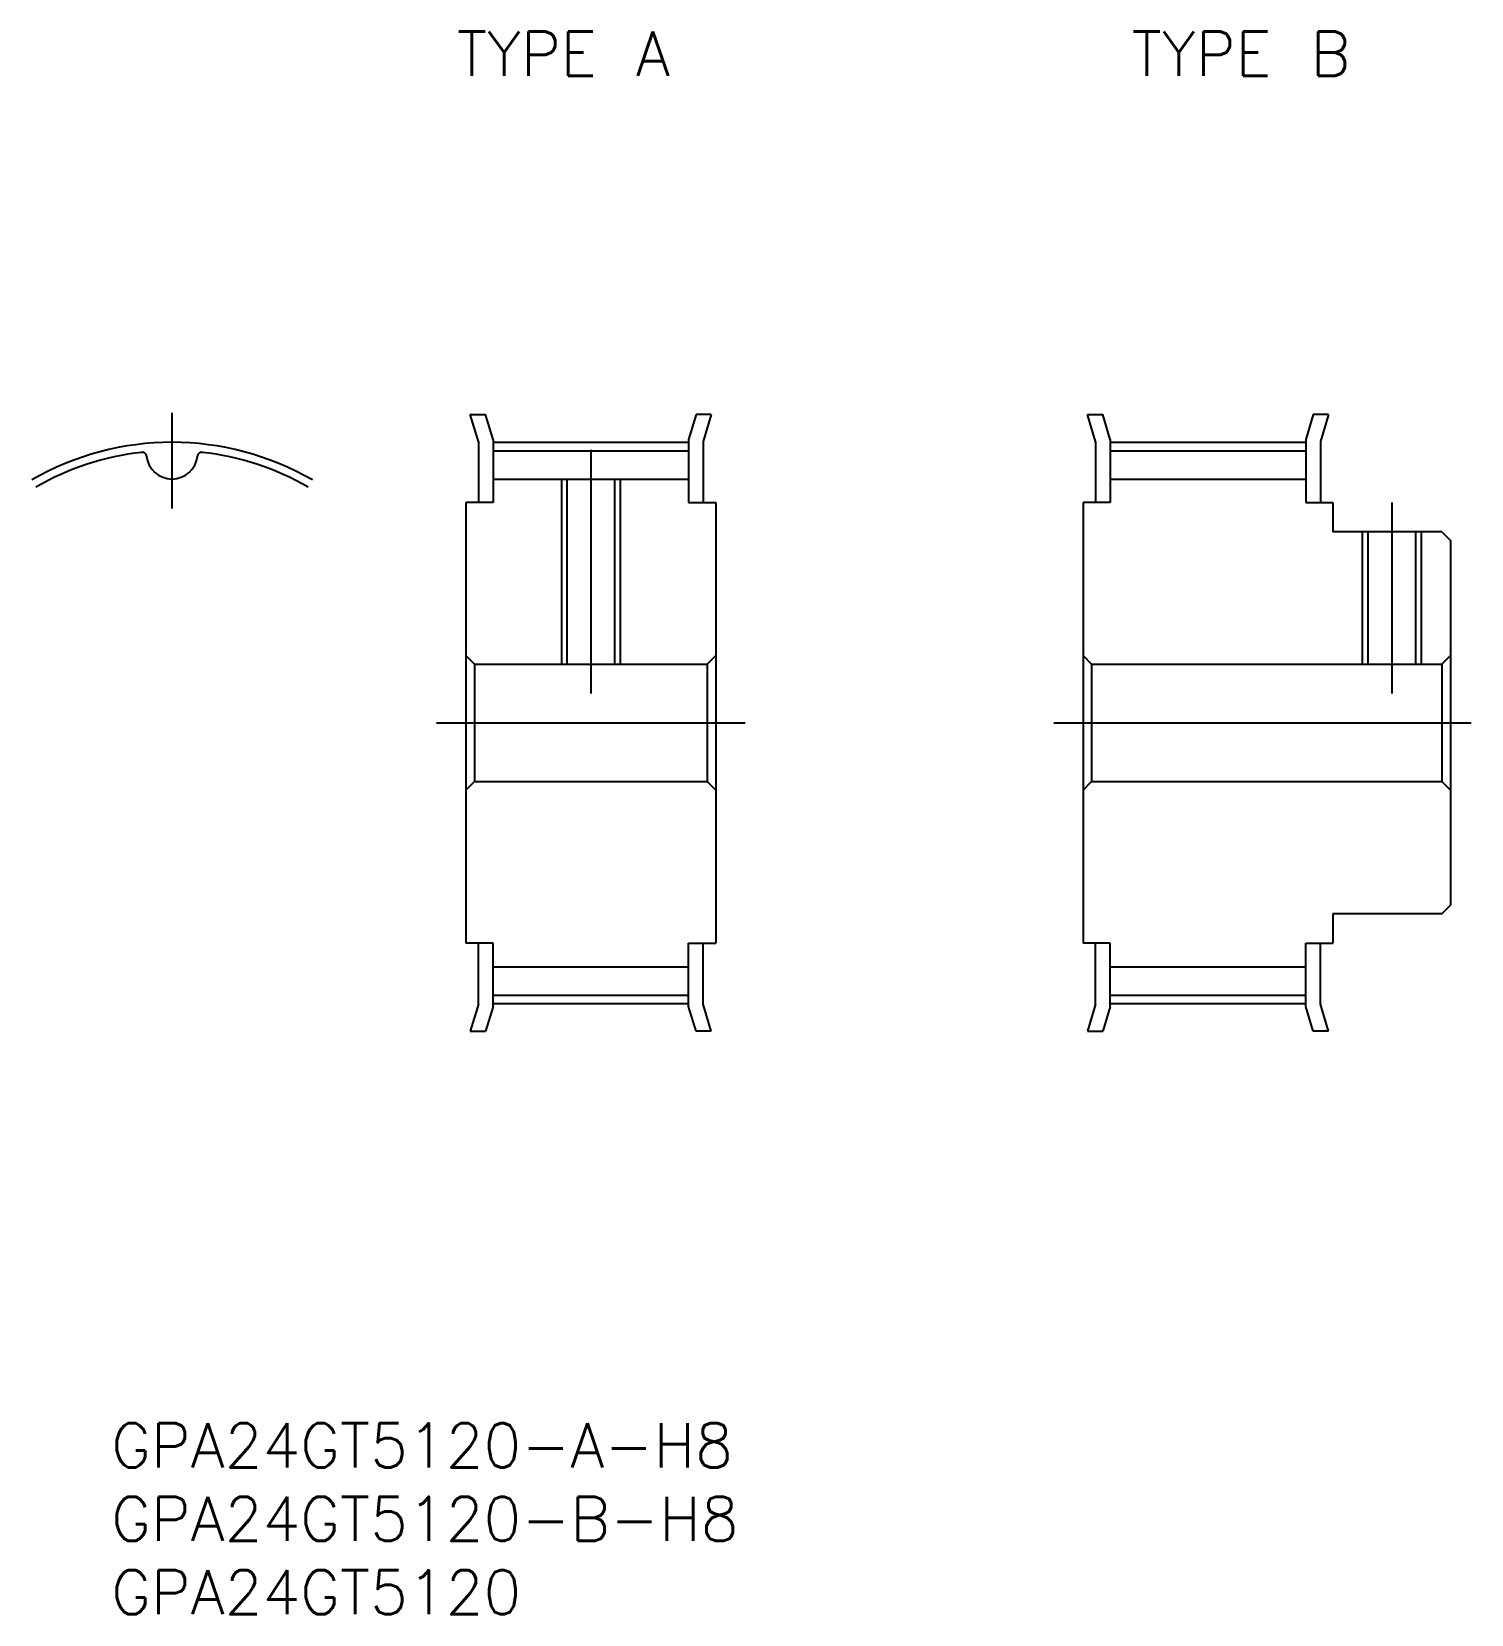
# Model space of a CAD drawing. Extents: x -10 to 88, y -61 to 47.
import ezdxf

# ---------------------------------------------------------------- set-up
doc = ezdxf.new("R2010")
doc.units = 0
doc.linetypes.add('CENTER', pattern=[50.8, 31.75, -6.35, 6.35, -6.35])
doc.layers.get('0').update_dxf_attribs({"linetype": 'CONTINUOUS'})
doc.layers.add('CENTER', color=1, linetype='CONTINUOUS')
doc.styles.get("Standard").update_dxf_attribs({"font": 'txt.shx', "height": 3, "bigfont": 'bigfont.shx'})

# ---------------------------------------------------------------- blocks, each defined once
blk = doc.blocks.new('*U2')
at = {"color": 7, "linetype": 'CONTINUOUS'}
blk.add_text('GPA24GT5120-B-H8', height=3, dxfattribs=at).set_placement((-4.13, -55.69))
blk = doc.blocks.new('*U3')
at = {"color": 7, "linetype": 'CONTINUOUS'}
blk.add_text('GPA24GT5120', height=3, dxfattribs=at).set_placement((-4.13, -60.69))
blk = doc.blocks.new('*U4')
at = {"color": 7, "linetype": 'CONTINUOUS'}
blk.add_text('TYPE A', height=3, dxfattribs=at).set_placement((19.38, 44.06))
blk = doc.blocks.new('*U5')
at = {"color": 7, "linetype": 'CONTINUOUS'}
blk.add_text('TYPE B', height=3, dxfattribs=at).set_placement((65.3, 44.06))
blk = doc.blocks.new('*U6')
at = {"color": 7, "linetype": 'CONTINUOUS'}
blk.add_text('GPA24GT5120-A-H8', height=3, dxfattribs=at).set_placement((-4.13, -50.69))

msp = doc.modelspace()

# ---------------------------------------------------------------- linework, layer by layer
at = {"color": 7, "linetype": 'CONTINUOUS'}
for p, q in [((20.3, 21), (21.34, 21)), ((20.85, 19.15), (20.3, 21)), ((21.85, 19.3), (21.34, 21)), ((35.66, 21), (35.15, 19.3)), ((36.7, 21), (35.66, 21)), ((36.7, 21), (36.15, 19.15)), ((62.3, 21), (63.34, 21)), ((62.85, 19.15), (62.3, 21)), ((63.85, 19.3), (63.34, 21)), ((77.66, 21), (77.15, 19.3)), ((78.7, 21), (77.66, 21)), ((78.7, 21), (78.15, 19.15)), ((20.85, 19.15), (20.85, 15)), ((21.85, 19.3), (21.85, 15)), ((21.85, 18.53), (35.15, 18.53)), ((35.15, 19.3), (35.15, 15)), ((36.15, 19.15), (36.15, 15)), ((62.85, 19.15), (62.85, 15)), ((63.85, 19.3), (63.85, 15)), ((63.85, 18.53), (77.15, 18.53)), ((77.15, 19.3), (77.15, 15)), ((78.15, 19.15), (78.15, 15)), ((21.85, 16.6), (35.15, 16.6)), ((26.88, 16.6), (26.88, 4)), ((30.12, 16.6), (30.12, 4)), ((63.85, 16.6), (77.15, 16.6)), ((20, 15), (20, -15)), ((21.85, 15), (20, 15)), ((35.15, 15), (37, 15)), ((37, 15), (37, -15)), ((62, 15), (62, -15)), ((63.85, 15), (62, 15)), ((77.15, 15), (79, 15)), ((79, 15), (79, 13)), ((86.42, 13), (79, 13)), ((81.38, 13), (81.38, 4)), ((84.62, 13), (84.62, 4)), ((86.42, 13), (87, 12.42)), ((87, 12.42), (87, -12.42)), ((20, 4.58), (20.58, 4)), ((37, 4.58), (36.42, 4)), ((62, 4.58), (62.58, 4)), ((87, 4.58), (86.42, 4)), ((20.58, 4), (36.42, 4)), ((20.58, 4), (20.58, -4)), ((36.42, 4), (36.42, -4)), ((62.58, 4), (86.42, 4)), ((62.58, 4), (62.58, -4)), ((86.42, 4), (86.42, -4)), ((20, -4.58), (20.58, -4)), ((20.58, -4), (36.42, -4)), ((37, -4.58), (36.42, -4)), ((62, -4.58), (62.58, -4)), ((62.58, -4), (86.42, -4)), ((87, -4.58), (86.42, -4)), ((86.42, -13), (87, -12.42)), ((86.42, -13), (79, -13)), ((79, -13), (79, -15)), ((21.85, -15), (20, -15)), ((20.85, -19.15), (20.85, -15)), ((21.85, -19.3), (21.85, -15)), ((35.15, -19.3), (35.15, -15)), ((35.15, -15), (37, -15)), ((36.15, -19.15), (36.15, -15)), ((63.85, -15), (62, -15)), ((62.85, -19.15), (62.85, -15)), ((63.85, -19.3), (63.85, -15)), ((77.15, -19.3), (77.15, -15)), ((77.15, -15), (79, -15)), ((78.15, -19.15), (78.15, -15)), ((21.85, -16.6), (35.15, -16.6)), ((63.85, -16.6), (77.15, -16.6)), ((20.85, -19.15), (20.3, -21)), ((21.85, -19.3), (21.34, -21)), ((21.85, -18.53), (35.15, -18.53)), ((35.66, -21), (35.15, -19.3)), ((36.7, -21), (36.15, -19.15)), ((62.85, -19.15), (62.3, -21)), ((63.85, -19.3), (63.34, -21)), ((63.85, -18.53), (77.15, -18.53)), ((77.66, -21), (77.15, -19.3)), ((78.7, -21), (78.15, -19.15)), ((20.3, -21), (21.34, -21)), ((36.7, -21), (35.66, -21)), ((62.3, -21), (63.34, -21)), ((78.7, -21), (77.66, -21))]:
    msp.add_line(p, q, dxfattribs=at)
at = {"color": 3, "linetype": 'CONTINUOUS'}
for p, q in [((26.5, 16.6), (26.5, 4)), ((30.5, 16.6), (30.5, 4)), ((81, 13), (81, 4)), ((85, 13), (85, 4))]:
    msp.add_line(p, q, dxfattribs=at)
at = {"color": 7, "linetype": 'CONTINUOUS'}
for centre, radius, start, end in [((0, 0), 18.53, 96.3448, 120), ((-2.02, 18.13), 0.29, 5.8976, 96.3447), ((2.02, 18.13), 0.29, 83.6552, 174.1024), ((0, 0), 18.53, 60, 83.6552), ((0, 18.34), 1.74, 185.8976, 354.1024)]:
    msp.add_arc(centre, radius, start, end, dxfattribs=at)
at = {"layer": 'CENTER', "color": 1, "linetype": 'CENTER'}
for p, q in [((0, 14.6), (0, 21.1)), ((21.85, 19.1), (35.15, 19.1)), ((28.5, 18.6), (28.5, 2)), ((63.85, 19.1), (77.15, 19.1)), ((83, 15), (83, 2)), ((18, 0), (39, 0)), ((60, 0), (88.42, 0)), ((21.85, -19.1), (35.15, -19.1)), ((63.85, -19.1), (77.15, -19.1))]:
    msp.add_line(p, q, dxfattribs=at)
msp.add_arc((0, 0), 19.1, 60, 120, dxfattribs=at)

# ---------------------------------------------------------------- block references
at = {"color": 7, "linetype": 'CONTINUOUS'}
for name in ['*U4', '*U5', '*U6', '*U2', '*U3']:
    msp.add_blockref(name, (0, 0), dxfattribs=at)

doc.saveas('drawing.dxf')
